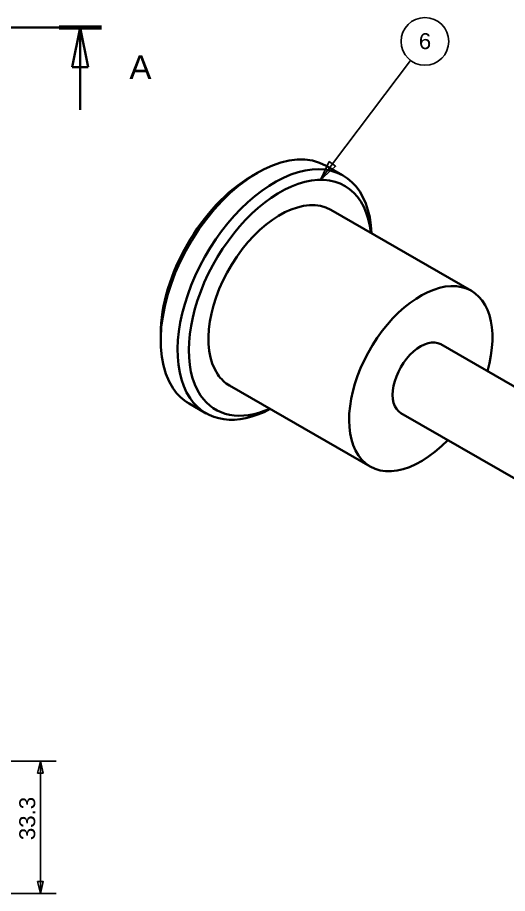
# Paper-space layout 'Intermittent Roller Sub Assy. of Washer' of a CAD drawing. Header units: millimetres. Extents: x -10 to 420, y -10 to 297.
# Drawn here: x 237.6 to 299.2, y 77.7 to 187.8 of the extents above; entities that cross this region are included whole.
import ezdxf

# ---------------------------------------------------------------- set-up
doc = ezdxf.new("R2010")
doc.units = ezdxf.units.MM
doc.linetypes.add('ACAD_ISO04W100', pattern=[30, 24, -3, 0, -3])
doc.linetypes.add('ACAD_ISO09W100', pattern=[45, 24, -3, 6, -3, 6, -3])
for name, color, linetype, lineweight in [('Dimensions', 5, 'Continuous', 25), ('Leader Lines', 5, 'Continuous', 25), ('Section View Lines', 7, 'ACAD_ISO09W100', 70), ('Visible Edges', 7, 'Continuous', 50)]:
    doc.layers.add(name, color=color, linetype=linetype, lineweight=lineweight)
doc.styles.add('Text Style29', font='ARIAL.TTF')
doc.styles.add('Text Style31', font='ARIAL.TTF')
doc.styles.add('Text Style5', font='ARIAL.TTF')

# ---------------------------------------------------------------- blocks, each defined once
blk = doc.blocks.new('2dTransSection0')
at = {"color": 179}
blk.add_solid([(251.11, 186.19), (250.11, 191.19), (249.11, 186.19), (251.11, 186.19)], dxfattribs=at)
at = {"layer": 'Section View Lines', "color": 179, "linetype": 'ACAD_ISO04W100', "lineweight": 35, "true_color": 0x262659}
for p, q in [((43.99, 191.19), (252.78, 191.19)), ((250.11, 191.19), (249.11, 186.19)), ((250.11, 186.19), (250.11, 191.19)), ((251.11, 186.19), (250.11, 191.19)), ((249.11, 186.19), (251.11, 186.19)), ((250.11, 180.84), (250.11, 186.19))]:
    blk.add_line(p, q, dxfattribs=at)
at = {"layer": 'Section View Lines', "color": 179, "linetype": 'ACAD_ISO04W100', "lineweight": 70, "true_color": 0x262659}
blk.add_line((247.44, 191.19), (252.78, 191.19), dxfattribs=at)
at = {"layer": 'Section View Lines', "color": 179, "linetype": 'ACAD_ISO04W100', "lineweight": 35, "true_color": 0x262659}
blk.add_lwpolyline([(251.11, 186.19), (250.11, 191.19), (249.11, 186.19), (251.11, 186.19)], dxfattribs=at)
at = {"layer": 'Section View Lines', "color": 178, "linetype": 'ACAD_ISO04W100', "lineweight": 35, "true_color": 0x000002, "insert": (256.28, 184.69), "char_height": 3, "attachment_point": 7, "style": 'Text Style31'}
blk.add_mtext('A', dxfattribs=at)
blk = doc.blocks.new('2dTransSymbol10')
at = {"color": 179}
for points in [[(245.45, 97.43), (245.1, 98.93), (244.75, 97.43), (245.45, 97.43)], [(244.75, 83.78), (245.1, 82.28), (245.45, 83.78), (244.75, 83.78)]]:
    blk.add_solid(points, dxfattribs=at)
at = {"layer": 'Dimensions', "color": 179, "linetype": 'Continuous', "lineweight": 25, "true_color": 0x262659}
for p, q in [((238.63, 98.93), (247.1, 98.93)), ((245.1, 98.93), (244.75, 97.43)), ((245.1, 97.43), (245.1, 98.93)), ((245.45, 97.43), (245.1, 98.93)), ((244.75, 97.43), (245.45, 97.43)), ((245.1, 83.78), (245.1, 97.43)), ((244.75, 83.78), (245.1, 82.28)), ((245.45, 83.78), (244.75, 83.78)), ((245.1, 83.78), (245.1, 82.28)), ((245.1, 82.28), (245.45, 83.78)), ((231.13, 82.28), (247.1, 82.28))]:
    blk.add_line(p, q, dxfattribs=at)
for points in [[(245.45, 97.43), (245.1, 98.93), (244.75, 97.43), (245.45, 97.43)], [(244.75, 83.78), (245.1, 82.28), (245.45, 83.78), (244.75, 83.78)]]:
    blk.add_lwpolyline(points, dxfattribs=at)
at = {"layer": 'Dimensions', "linetype": 'Continuous', "lineweight": 25, "insert": (244.47, 88.99), "char_height": 2, "attachment_point": 7, "rotation": 90, "style": 'Text Style5'}
blk.add_mtext('33.3', dxfattribs=at)
blk = doc.blocks.new('2dTransSymbol29')
at = {"color": 179}
blk.add_solid([(281.41, 174.34), (280.3, 172.04), (282.21, 173.74), (281.41, 174.34)], dxfattribs=at)
at = {"layer": 'Leader Lines', "color": 179, "linetype": 'Continuous', "lineweight": 25, "true_color": 0x262659}
for p, q in [((281.81, 174.04), (291.65, 187.05)), ((281.41, 174.34), (280.3, 172.04)), ((282.21, 173.74), (281.41, 174.34)), ((281.81, 174.04), (280.3, 172.04)), ((280.3, 172.04), (282.21, 173.74))]:
    blk.add_line(p, q, dxfattribs=at)
blk.add_lwpolyline([(281.41, 174.34), (280.3, 172.04), (282.21, 173.74), (281.41, 174.34)], dxfattribs=at)
blk.add_circle((293.45, 189.44), 3, dxfattribs=at)
at = {"layer": 'Leader Lines', "linetype": 'Continuous', "lineweight": 25, "insert": (292.68, 188.44), "char_height": 2, "attachment_point": 7, "style": 'Text Style29'}
blk.add_mtext('6', dxfattribs=at)

psp = doc.layouts.new('Intermittent Roller Sub Assy. of Washer')

# ---------------------------------------------------------------- linework, layer by layer
at = {"layer": 'Visible Edges', "color": 179, "linetype": 'Continuous', "lineweight": 35, "true_color": 0x262659}
for p, q in [((276.42, 169.17), (278.54, 167.95)), ((267.06, 167.89), (267.77, 168.3)), ((294.68, 153.46), (277.01, 163.64)), ((255.62, 148.01), (255.62, 147.2)), ((305.84, 138.09), (290.82, 146.75)), ((281.96, 131.36), (264.28, 141.54)), ((259.21, 139.27), (261.33, 138.05)), ((300.85, 129.43), (285.82, 138.08))]:
    psp.add_line(p, q, dxfattribs=at).dxf.unprotected_set("ltscale", 0)
for centre, major_axis, start_param, end_param in [((267.81, 154.22), (-8.61, -14.95), 3.141593, 6.008761), ((269.94, 153), (8.61, 14.95), 5.544167, 9.150353), ((267.11, 154.63), (-8.11, -14.08), 3.928925, 5.495853), ((270.64, 152.59), (-8.11, -14.08), 2.472872, 6.008761), ((270.64, 152.59), (6.36, 11.05), 0, 2.867168), ((288.32, 142.41), (-6.36, -11.05), 1.973771, 6.008761), ((288.32, 142.41), (2.5, 4.33), 0, 3.141593), ((270.64, 152.59), (-6.36, -11.05), 6.008761, 6.283185), ((267.81, 154.22), (-8.61, -14.95), 6.008761, 6.283185), ((269.94, 153), (-8.61, -14.95), 6.008761, 7.022203), ((270.64, 152.59), (-8.11, -14.08), 6.008761, 6.951906), ((288.32, 142.41), (-6.36, -11.05), 6.008761, 7.451007)]:
    psp.add_ellipse(centre, major_axis=major_axis, ratio=0.578093, start_param=start_param, end_param=end_param, dxfattribs=at).dxf.unprotected_set("ltscale", 0)

# ---------------------------------------------------------------- block references
at = {"layer": 'Dimensions'}
psp.add_blockref('2dTransSymbol10', (-4.61, -4.61), dxfattribs=at)
at = {"layer": 'Leader Lines'}
psp.add_blockref('2dTransSymbol29', (-4.61, -4.61), dxfattribs=at)
at = {"layer": 'Section View Lines'}
psp.add_blockref('2dTransSection0', (-4.61, -4.61), dxfattribs=at)

doc.saveas('drawing.dxf')
